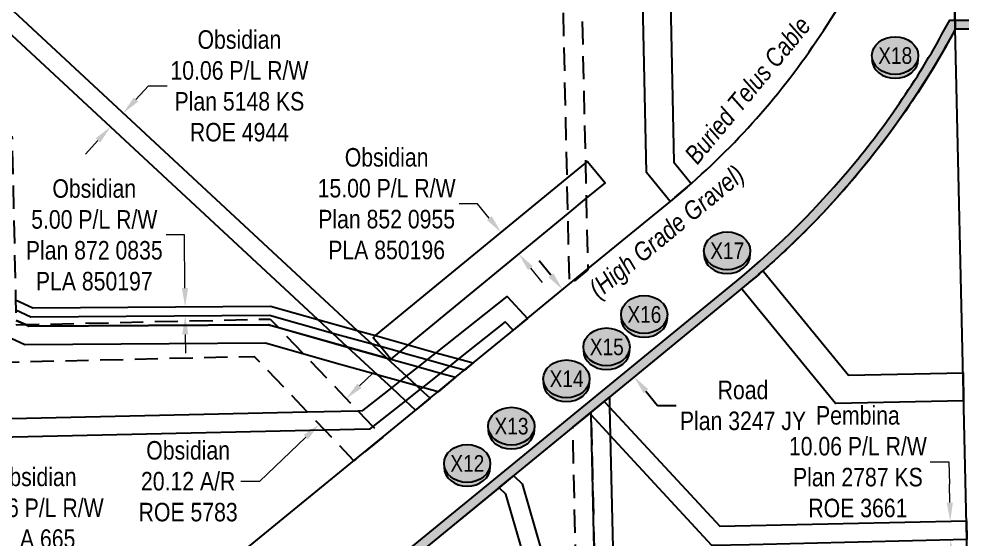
# Model space of a CAD drawing. Extents: x 610781 to 621788, y 5887608 to 5892675.
# Drawn here: x 611979 to 612489, y 5889337 to 5889617 of the extents above; entities that cross this region are included whole.
import ezdxf
from ezdxf.enums import TextEntityAlignment as Align

# ---------------------------------------------------------------- set-up
doc = ezdxf.new("R2010")
doc.units = 0
doc.header["$LTSCALE"] = 5
doc.header["$PDSIZE"] = -1.5
doc.linetypes.add('foc-ACCESSROAD', pattern=[3.75, 2.5, -1.25])
doc.layers.get('Defpoints').update_dxf_attribs({"color": 9})
for name, color, linetype in [('AS-TELUS', 224, 'foc-TEL'), ('C-RW', 13, 'Continuous'), ('C-WS', 13, 'foc-ACCESSROAD'), ('F-RW', 190, 'Continuous'), ('L-SEC', 7, 'Continuous'), ('L-TITLEDB', 4, 'Continuous'), ('L-TITLEDB-T', 4, 'Continuous'), ('P-CROSSINGS', 250, 'Continuous'), ('P-WORKAREA-COUNTY-H1', 71, 'Continuous'), ('P-WORKAREA-COUNTY1', 104, 'Continuous')]:
    doc.layers.add(name, color=color, linetype=linetype)
for name, color, linetype, lineweight in [('C-AR-T', 13, 'Continuous', 9), ('C-RW-T', 13, 'Continuous', 9), ('F-RW-T', 190, 'Continuous', 9), ('T-TEXT', 48, 'Continuous', 18)]:
    doc.layers.add(name, color=color, linetype=linetype, lineweight=lineweight)
doc.styles.add('175L', font='ARIALN.TTF', dxfattribs={"height": 20})
doc.styles.add('80CG', font='ARIALN.TTF', dxfattribs={"height": 10})
doc.styles.add('80LS', font='ARIALNI.TTF', dxfattribs={"height": 10})
doc.styles.add('Crossing', font='ARIALN.TTF', dxfattribs={"height": 10})
doc.styles.add('foc-LtypeFont', font='ARIALN.TTF', dxfattribs={"height": 7.349999999999999})
doc.linetypes.add('foc-TEL', pattern='A,2,-1,["T",foc-LtypeFont,S=0.2,R=0,X=-0.425,Y=-0.75],-1.239999999999999,8', length=12.24)
doc.linetypes.add('foc-TEL-NOLINE', pattern='A,0,-2,["T",foc-LtypeFont,S=0.2,R=0,X=-0.425,Y=-0.75],-10.24', length=12.24)
doc.dimstyles.new('Compass 5 000', dxfattribs={"dimscale": 5, "dimtxt": 9, "dimasz": 2, "dimexe": 0.2, "dimexo": 0.0625, "dimgap": 0.5, "dimtad": 0, "dimtih": 1, "dimtoh": 1, "dimzin": 0, "dimdsep": 46, "dimtxsty": '80CG', "dimcen": 0.1, "dimse1": 1, "dimse2": 1, "dimclrd": 256, "dimclrt": 256, "dimaunit": 1, "dimadec": 4, "dimazin": 0, "dimtfac": 0.06, "dimtofl": 0, "dimtmove": 0, "dimatfit": 1, "dimfxl": 0.2, "dimtolj": 1, "dimtzin": 0, "dimlwd": -1, "dimarcsym": 0})

# ---------------------------------------------------------------- blocks, each defined once
blk = doc.blocks.new('*D40')
at = {"layer": 'C-RW-T', "transparency": 16777216}
for p, q in [((612227.0847697523, 5889517.665298161), (612217.0847697528, 5889517.665298161)), ((612233.4332140894, 5889509.93889829), (612227.0847697523, 5889517.665298161)), ((612255.6416983544, 5889482.909972644), (612261.990142677, 5889475.183572792))]:
    blk.add_line(p, q, dxfattribs=at)
for points in [[(612234.7209473988, 5889510.996972344), (612232.1454807804, 5889508.880824236), (612239.781658412, 5889502.212498438)], [(612256.9294316638, 5889483.968046699), (612254.3539650454, 5889481.85189859), (612249.2932540323, 5889490.636372497)]]:
    blk.add_solid(points, dxfattribs=at)
at = {"layer": 'Defpoints', "color": 0, "transparency": 16777216}
for p in [(612239.781658412, 5889502.212498438), (612236.1730996664, 5889499.247503781), (612245.6846952867, 5889487.67137784)]:
    blk.add_point(p, dxfattribs=at)
at = {"layer": 'C-RW-T', "transparency": 16777216, "insert": (612177.9988215943, 5889517.66529816), "char_height": 10, "attachment_point": 5, "style": '80CG'}
blk.add_mtext('\\A1;Obsidian\\P15.00 P/L R/W\\PPlan 852 0955\\PPLA 850196', dxfattribs=at)
blk = doc.blocks.new('*D41')
at = {"layer": 'C-RW-T', "transparency": 16777216}
for p, q in [((611908.8290032011, 5889352.42895074), (611898.8327256064, 5889352.156124328)), ((611938.8831962631, 5889353.249213839), (611948.879473906, 5889353.522040252))]:
    blk.add_line(p, q, dxfattribs=at)
for points in [[(611908.7835321325, 5889354.094997006), (611908.8744742696, 5889350.762904474), (611918.8252807957, 5889352.701777151)], [(611938.8377251945, 5889354.915260105), (611938.9286673316, 5889351.583167573), (611928.8869186684, 5889352.976387427)]]:
    blk.add_solid(points, dxfattribs=at)
at = {"layer": 'Defpoints', "color": 0, "transparency": 16777216}
for p in [(611928.8869186684, 5889352.976387427), (611919.1394407019, 5889341.191052741), (611929.2010785746, 5889341.465663018)]:
    blk.add_point(p, dxfattribs=at)
at = {"layer": 'C-RW-T', "transparency": 16777216, "insert": (611987.9654220643, 5889353.522040251), "char_height": 10, "attachment_point": 5, "style": '80CG'}
blk.add_mtext('\\A1;Obsidian\\P10.06 P/L R/W\\PPLA 665', dxfattribs=at)
blk = doc.blocks.new('*D49')
at = {"layer": 'C-RW-T', "transparency": 16777216}
for p, q in [((612068.9086397723, 5889500.83089397), (612058.9086397724, 5889500.83089397)), ((612069.1119767752, 5889472.131135939), (612068.9086397723, 5889500.83089397)), ((612069.2891731573, 5889447.12096455), (612069.3600211064, 5889437.121215525))]:
    blk.add_line(p, q, dxfattribs=at)
for points in [[(612070.7786016128, 5889472.142943931), (612067.4453519378, 5889472.119327947), (612069.1828247244, 5889462.131386913)], [(612070.9557979949, 5889447.132772543), (612067.6225483199, 5889447.109156559), (612069.2183252083, 5889457.120713576)]]:
    blk.add_solid(points, dxfattribs=at)
at = {"layer": 'Defpoints', "color": 0, "transparency": 16777216}
for p in [(612017.6927317034, 5889461.766581009), (612069.1828247244, 5889462.131386913), (612017.7282321873, 5889456.755907672)]:
    blk.add_point(p, dxfattribs=at)
at = {"layer": 'C-RW-T', "transparency": 16777216, "insert": (612020.1398812461, 5889500.830893971), "char_height": 10, "attachment_point": 5, "style": '80CG'}
blk.add_mtext('\\A1;Obsidian\\P5.00 P/L R/W\\PPlan 872 0835\\PPLA 850197', dxfattribs=at)
blk = doc.blocks.new('*D108')
at = {"layer": 'Defpoints', "color": 0, "transparency": 16777216}
for p in [(612487.1319230353, 5889346.471569614), (612482.5453998132, 5889336.253910201), (612487.3758396823, 5889336.370554386)]:
    blk.add_point(p, dxfattribs=at)
at = {"layer": 'F-RW-T', "transparency": 16777216}
for p, q in [((612471.5275961383, 5889378.402941624), (612481.5275961383, 5889378.402941624)), ((612481.5275961383, 5889378.402941624), (612481.8186691974, 5889366.349096846)), ((612482.0600761818, 5889356.352011138), (612481.8186691974, 5889366.349096846)), ((612482.7868067977, 5889326.256824492), (612483.0282137822, 5889316.259738783))]:
    blk.add_line(p, q, dxfattribs=at)
for points in [[(612483.7262571333, 5889356.392245634), (612480.3938952304, 5889356.31177664), (612482.3014831663, 5889346.354925429)], [(612484.4529877492, 5889326.297058988), (612481.1206258463, 5889326.216589994), (612482.5453998132, 5889336.253910201)]]:
    blk.add_solid(points, dxfattribs=at)
at = {"layer": 'F-RW-T', "transparency": 16777216, "insert": (612432.44164798, 5889378.402941622), "char_height": 10, "attachment_point": 5, "style": '80CG'}
blk.add_mtext('\\A1;Pembina\\P10.06 P/L R/W\\PPlan 2787 KS\\PROE 3661', dxfattribs=at)
blk = doc.blocks.new('*D122')
at = {"layer": 'C-AR-T', "transparency": 16777216}
for p, q in [((612163.3752717446, 5889419.408674106), (612170.6089080172, 5889426.313346891)), ((612134.3463271586, 5889391.699876467), (612109.3617103649, 5889367.851483054)), ((612109.3617103649, 5889367.851483054), (612099.361710364, 5889367.851483054))]:
    blk.add_line(p, q, dxfattribs=at)
for points in [[(612162.2244929471, 5889420.614280151), (612164.526050542, 5889418.203068061), (612156.141635472, 5889412.50400132)], [(612133.1955483612, 5889392.905482512), (612135.4971059561, 5889390.494270422), (612141.5799634317, 5889398.604549252)]]:
    blk.add_solid(points, dxfattribs=at)
at = {"layer": 'Defpoints', "color": 0, "transparency": 16777216}
for p in [(612151.0327534517, 5889417.856288886), (612136.4710814119, 5889403.956836818), (612141.5799634317, 5889398.604549252)]:
    blk.add_point(p, dxfattribs=at)
at = {"layer": 'C-AR-T', "transparency": 16777216, "insert": (612070.8282860811, 5889367.851483054), "char_height": 10, "attachment_point": 5, "style": '80CG'}
blk.add_mtext('\\A1;Obsidian\\P20.12 A/R\\PROE 5783', dxfattribs=at)
blk = doc.blocks.new('*D127')
at = {"layer": 'Defpoints', "color": 0, "transparency": 16777216}
for p in [(612461.8206047954, 5889251.27598873), (612486.1777198806, 5889251.832693093), (612462.0492329169, 5889241.272974871)]:
    blk.add_point(p, dxfattribs=at)
at = {"layer": 'F-RW-T', "transparency": 16777216}
for p, q in [((612485.4552283902, 5889283.443381856), (612475.45522839, 5889283.443381856)), ((612485.9492203192, 5889261.83008215), (612485.4552283902, 5889283.443381856)), ((612486.6348475637, 5889231.832290178), (612486.8633471252, 5889221.834901122))]:
    blk.add_line(p, q, dxfattribs=at)
for points in [[(612487.6154518286, 5889261.86816541), (612484.2829888097, 5889261.79199889), (612486.1777198806, 5889251.832693093)], [(612488.3010790731, 5889231.870373438), (612484.9686160543, 5889231.794206918), (612486.4063480021, 5889241.829679235)]]:
    blk.add_solid(points, dxfattribs=at)
at = {"layer": 'F-RW-T', "transparency": 16777216, "insert": (612397.5220769586, 5889283.443381856), "char_height": 10, "attachment_point": 5, "style": '80CG'}
blk.add_mtext('\\A1;Fortis\\P10.00 Vegetation Control R/W\\PEZE 880082', dxfattribs=at)
blk = doc.blocks.new('*D150')
at = {"layer": 'Defpoints', "color": 0, "transparency": 16777216}
for p in [(612293.0206315895, 5889487.749941587), (612273.0292252894, 5889471.3695498), (612331.6301661422, 5889440.629036155)]:
    blk.add_point(p, dxfattribs=at)
at = {"layer": 'L-TITLEDB-T', "transparency": 16777216}
for p, q in [((612266.6913360022, 5889479.104610199), (612260.3534467146, 5889486.839670599)), ((612317.9766491298, 5889416.513583969), (612324.3145384178, 5889408.77852357)), ((612324.3145384178, 5889408.77852357), (612334.3145384178, 5889408.77852357))]:
    blk.add_line(p, q, dxfattribs=at)
for points in [[(612267.9805127354, 5889480.160925081), (612265.4021592685, 5889478.048295318), (612273.0292252894, 5889471.3695498)], [(612319.265825863, 5889417.569898851), (612316.6874723961, 5889415.457269088), (612311.6387598421, 5889424.248644369)]]:
    blk.add_solid(points, dxfattribs=at)
at = {"layer": 'L-TITLEDB-T', "transparency": 16777216, "insert": (612370.4059436023, 5889408.77852357), "char_height": 10, "attachment_point": 5, "style": '80CG'}
blk.add_mtext('\\A1;Road\\PPlan 3247 JY', dxfattribs=at)
blk = doc.blocks.new('xing2')
h = blk.add_hatch(color=50)
h.dxf.hatch_style = 1
edge = h.paths.add_edge_path()
edge.add_ellipse((0, 0), major_axis=(-12.5, 0), ratio=0.8162973455633619, start_angle=0, end_angle=360)
h = blk.add_hatch(color=250)
h.dxf.hatch_style = 1
edge = h.paths.add_edge_path()
edge.add_ellipse((0, -2.047489049626165), major_axis=(-12.5, 0), ratio=0.8162973455633619, start_angle=0, end_angle=180)
edge.add_line((12.5, -2.047489049626165), (12.5, 0))
edge.add_ellipse((0, 0), major_axis=(-12.5, 0), ratio=0.8162973455633619, start_angle=0, end_angle=180, ccw=False)
edge.add_line((-12.5, 0), (-12.5, -2.047489049626165))
at = {"color": 250}
blk.add_ellipse((0, 0), major_axis=(-12.5, 0), ratio=0.8162973455633619, dxfattribs=at)
blk.add_ellipse((0, -2.047489049626165), major_axis=(-12.5, 0), ratio=0.8162973455633619, start_param=0, end_param=3.141592653589793, dxfattribs=at)
at = {"color": 250, "style": 'Crossing'}
blk.add_attdef('CROSSING', text='', height=9, dxfattribs=at).set_placement((0.08916442567715421, 0.0199513138486509), align=Align.MIDDLE_CENTER)
at = {"color": 250, "style": 'Crossing', "flags": 1}
for tag, p in [('OWNER', (0.08916442567715421, -12.49201765665748)), ('DESCRIPTION', (0.08916442567715421, -25.770021277247)), ('LOCATION', (0.08916442567715421, -39.30337514164421)), ('DWG_REF', (0.08916442567715421, -52.83672900604233))]:
    blk.add_attdef(tag, text='', height=9, dxfattribs=at).set_placement(p, align=Align.MIDDLE_CENTER)
blk = doc.blocks.new('*D155')
at = {"layer": 'C-RW-T', "transparency": 16777216}
for p, q in [((612042.6131742732, 5889573.918052216), (612049.4181059496, 5889581.245596489)), ((612049.4181059496, 5889581.245596489), (612059.4181059496, 5889581.245596489)), ((612022.1306530102, 5889551.862491852), (612015.3257213398, 5889544.534947587))]:
    blk.add_line(p, q, dxfattribs=at)
for points in [[(612041.3919168953, 5889575.052207494), (612043.8344316506, 5889572.783896938), (612035.8082426027, 5889566.590507951)], [(612020.9093956323, 5889552.996647131), (612023.3519103876, 5889550.728336574), (612028.9355846802, 5889559.190036118)]]:
    blk.add_solid(points, dxfattribs=at)
at = {"layer": 'Defpoints', "color": 0, "transparency": 16777216}
for p in [(612035.8082426027, 5889566.590507951), (612042.2631608639, 5889560.595965153), (612035.3905029413, 5889553.19549332)]:
    blk.add_point(p, dxfattribs=at)
at = {"layer": 'C-RW-T', "transparency": 16777216, "insert": (612098.5040541077, 5889581.245596489), "char_height": 10, "attachment_point": 5, "style": '80CG'}
blk.add_mtext('\\A1;Obsidian\\P10.06 P/L R/W\\PPlan 5148 KS\\PROE 4944', dxfattribs=at)

msp = doc.modelspace()

# ---------------------------------------------------------------- hatches: boundary and pattern name
at = {"layer": 'P-WORKAREA-COUNTY-H1'}
h = msp.add_hatch(color=256, dxfattribs=at)
h.dxf.hatch_style = 1
edge = h.paths.add_edge_path()
edge.add_arc((611739.0975384847, 5888981.847283466), 90.3541375834121, 123.5929213596851, 167.7090357839291, ccw=False)
edge.add_line((611689.105620467, 5889057.1113407), (611689.773273193, 5889057.551036395))
edge.add_arc((611810.500240038, 5888865.878608389), 226.5244361685052, 120.092270977287, 122.20522173827891, ccw=False)
edge.add_line((611696.922240919, 5889061.871869236), (611740.6100373497, 5889083.981532434))
edge.add_line((611740.6100373501, 5889083.981532434), (611952.7587306082, 5889191.429225247))
edge.add_arc((530229.1301829526, 6050637.304464093), 180951.7120522276, 296.8484556256562, 296.8735529918528)
edge.add_line((612023.4692950633, 5889227.242250348), (612128.2970802776, 5889280.463773783))
edge.add_line((612128.2970802776, 5889280.463773786), (612193.3844835247, 5889333.874530514))
edge.add_line((612193.3844835248, 5889333.874530514), (612243.7637742535, 5889375.060220845))
edge.add_line((612243.7637742534, 5889375.060220843), (612319.2966738823, 5889436.981011058))
edge.add_line((612319.2966738823, 5889436.981011058), (612366.8030994146, 5889475.926422979))
edge.add_arc((612074.1438437956, 5889832.817891306), 461.5419374924399, 309.3525447245076, 320.5398786268923)
edge.add_arc((612079.0930986576, 5889829.285058301), 455.4757120133779, 320.4873133574885, 332.1977263459782)
edge.add_line((612481.9898181414, 5889616.841283002), (612510.3346232169, 5889616.841283002))
edge.add_line((612510.3346232168, 5889616.841283002), (612508.5903526138, 5889693.605900264))
edge.add_line((612508.5903526138, 5889693.605900267), (612498.4150315465, 5890141.394619456))
edge.add_line((612498.4150315465, 5890141.394619455), (612495.6284423752, 5890261.724096271))
edge.add_line((612495.6284423752, 5890261.724096271), (612470.1395231042, 5890261.131657785))
edge.add_line((612470.1395231041, 5890261.131657787), (612454.2483935428, 5890944.827481854))
edge.add_line((612454.2483935428, 5890944.827481854), (612440.9424568539, 5891528.329061447))
edge.add_line((612440.9424568539, 5891528.329061445), (612440.8281996851, 5891533.325800468))
edge.add_line((612440.828199685, 5891533.325800468), (612445.824857547, 5891533.438735651))
edge.add_line((612445.824857547, 5891533.438735653), (612459.2450758062, 5890944.944187391))
edge.add_line((612459.2450758058, 5890944.944187391), (612475.0215781371, 5890266.244526183))
edge.add_line((612475.0215781374, 5890266.244526181), (612500.5311883786, 5890266.837445587))
edge.add_line((612500.5311883786, 5890266.837445587), (612503.411736878, 5890141.510333135))
edge.add_line((612503.411736878, 5890141.510333138), (612513.5871077258, 5889693.719443969))
edge.add_line((612513.5871077258, 5889693.719443969), (612515.44752551, 5889611.843238019))
edge.add_line((612515.44752551, 5889611.843238019), (612484.993499843, 5889611.843238004))
edge.add_arc((612079.0930987314, 5889829.285058304), 460.4737569489488, 320.4873133527457, 331.8219388965918, ccw=False)
edge.add_arc((612074.160407925, 5889832.801280717), 466.5166350540064, 309.3522637122752, 320.5395976146927, ccw=False)
edge.add_line((612369.9723016291, 5889472.061631764), (612322.4653526319, 5889433.115790649))
edge.add_line((612322.4653526321, 5889433.115790649), (612246.9298066406, 5889371.192830986))
edge.add_line((612246.9298066404, 5889371.192830986), (612196.5514583954, 5889330.007911131))
edge.add_line((612196.5514583957, 5889330.007911131), (612131.046010955, 5889276.25410712))
edge.add_line((612131.046010955, 5889276.25410712), (612025.731914547, 5889222.785681388))
edge.add_arc((530225.2086455262, 6050645.039995649), 180965.382863639, 296.84845727098553, 296.87355463718217, ccw=False)
edge.add_line((611955.0160089723, 5889186.969948601), (611742.8682923755, 5889079.522750307))
edge.add_line((611742.8682923755, 5889079.522750307), (611699.3062923705, 5889057.476750304))
edge.add_arc((611810.5002395868, 5888865.878608334), 221.5263909874307, 120.1287287885174, 122.1921807171418)
edge.add_line((611692.479664687, 5889053.348834784), (611691.8629152648, 5889052.942662435))
edge.add_arc((611739.0975384846, 5888981.847283466), 85.35609258370768, 123.599422093204, 167.7090357837857)
edge.add_line((611655.697879407, 5889000.017572591), (611650.8143938069, 5889001.081537914))

# ---------------------------------------------------------------- linework, layer by layer
at = {"layer": 'AS-TELUS', "linetype": 'foc-TEL-NOLINE', "flags": 128}
msp.add_lwpolyline([(612104.3998509235, 5889333.23157163), (612160.6971995571, 5889379.308769671), (612176.3121106416, 5889392.093454887), (612194.0516601218, 5889406.618292982), (612201.8939889547, 5889413.049172087), (612206.3131221021, 5889416.67823027), (612215.802669168, 5889424.471273915), (612220.5334046715, 5889428.356669005), (612225.2508163434, 5889432.222447518), (612246.6000426329, 5889449.71379014), (612254.388989185, 5889456.096086434), (612276.8125284018, 5889474.469873352), (612286.6926424805, 5889482.56496661), (612331.3555431543, 5889519.16048177), (612333.6687493845, 5889521.070050186), (612335.9677031628, 5889522.997294222), (612338.2529206559, 5889524.940725076), (612340.5231228468, 5889526.901013175), (612342.7790147773, 5889528.878875388), (612345.412873261, 5889531.228182792), (612348.0263973012, 5889533.600526052), (612350.6191317129, 5889535.994793895), (612353.1909304309, 5889538.412083379), (612355.7415022281, 5889540.851987446), (612358.2709447533, 5889543.31290762), (612360.7786840476, 5889545.796230963), (612363.2647341854, 5889548.30135759), (612365.7290998551, 5889550.828087455), (612368.1714874868, 5889553.376113511), (612370.5917721343, 5889555.945632781), (612372.9890777731, 5889558.53552426), (612375.3643109468, 5889561.145609095), (612377.7166525038, 5889563.777468709), (612380.0456731037, 5889566.428891937), (612382.3517170596, 5889569.100587243), (612384.6348444908, 5889571.79255596), (612386.8942301387, 5889574.504078352), (612389.1298904215, 5889577.234454428), (612391.3417323778, 5889579.985082651), (612393.5293680205, 5889582.754553201), (612395.6932806874, 5889585.542777339), (612397.8330471851, 5889588.349845193), (612399.9477102789, 5889591.175534035), (612402.0382990888, 5889594.019567981), (612404.1037408287, 5889596.881521556), (612406.1443478644, 5889599.760901829), (612408.159805517, 5889602.658301675), (612410.1498249399, 5889605.573214071), (612412.1149129466, 5889608.504550231), (612414.0540052347, 5889611.454086133), (612415.9677593876, 5889614.419436014), (612417.855312593, 5889617.401479909), (612419.7168475954, 5889620.400122183), (612421.5526814592, 5889623.414669746), (612423.3617320185, 5889626.445097325), (612425.1445591941, 5889629.490617488), (612426.9010840997, 5889632.552028854), (612428.6310178998, 5889635.628824327), (612430.3337875796, 5889638.719789851), (612432.0099084453, 5889641.826038019), (612433.6584998466, 5889644.946647685), (612435.2803988158, 5889648.081838589), (612436.874784818, 5889651.230690969), (612438.4416578979, 5889654.393204861), (612439.9815154971, 5889657.568691447), (612441.4929560815, 5889660.757918297), (612442.9773211436, 5889663.960116458), (612444.4333458313, 5889667.175356254), (612445.8614721695, 5889670.402747587), (612447.2612145309, 5889673.642479133), (612448.7797230725, 5889677.247476603), (612450.02070135, 5889680.26747549), (612451.2376788068, 5889683.297616189), (612452.430234639, 5889686.337888961), (612453.5964125978, 5889689.381944607), (612453.8343327163, 5889690.019239604), (612454.7393634409, 5889692.439061761), (612455.0655020875, 5889693.325949078), (612456.2657603765, 5889696.645039291), (612457.4376914324, 5889699.974069663), (612458.5801295132, 5889703.314013341), (612459.6937923855, 5889706.662485873), (612460.7779187119, 5889710.0211703), (612461.8332346975, 5889713.389883555), (612462.8591283822, 5889716.766510142), (612463.8554443589, 5889720.152547129), (612464.822562191, 5889723.547203085), (612465.759776929, 5889726.949761069), (612466.6678725455, 5889730.360139411), (612467.1801524372, 5889732.34173028), (612467.5424804954, 5889733.779936323), (612468.0220675095, 5889735.685922923), (612468.3907241833, 5889737.205517245), (612468.835337585, 5889739.038247211), (612469.2098489305, 5889740.638918485), (612469.61988241, 5889742.397000397), (612469.9998369452, 5889744.078338739), (612470.372209476, 5889745.752095454), (612470.7590227565, 5889747.525539728), (612471.0976596475, 5889749.11176187), (612471.4879390674, 5889750.97833289), (612471.7945096885, 5889752.477659949), (612472.1864257627, 5889754.438415261), (612472.4622833852, 5889755.849578436), (612472.8550155464, 5889757.903598286), (612473.1022691635, 5889759.22644692), (612473.4941152268, 5889761.374491794), (612473.7136643674, 5889762.609147086), (612474.1038615505, 5889764.850398679), (612474.681828629, 5889768.332162256), (612475.2299638543, 5889771.818827894), (612475.7473584663, 5889775.310674339), (612476.234415504, 5889778.805910173), (612476.691171677, 5889782.305536729), (612477.117645839, 5889785.8087541), (612477.5133984225, 5889789.316352203), (612477.8788254451, 5889792.826839771), (612478.2135709614, 5889796.340008211), (612478.5180488192, 5889799.856167394), (612478.7914174121, 5889803.375297598), (612479.0349026916, 5889806.89642711), (612479.2473140791, 5889810.419027748), (612479.4290560335, 5889813.943809216), (612479.5805057829, 5889817.470080156), (612479.7013097245, 5889820.997532114), (612479.7910517888, 5889824.525955125), (612479.8500396835, 5889828.05505628), (612479.9681487153, 5889830.633750241), (612472.9381940566, 5890140.72236682), (612454.2483935428, 5890944.827481854), (612435.9118942921, 5891748.932936966), (612435.4498428811, 5891769.036362429), (612414.6512905965, 5892673.451309943)], dxfattribs=at)
at = {"layer": 'C-RW'}
for points in [[(611955.9513514666, 5889640.751873585), (612162.1616824311, 5889449.248804374), (612170.1688597833, 5889441.805205734), (612178.1896215803, 5889434.373648152), (612188.7217098211, 5889424.586131833), (612194.2930063595, 5889419.416336632), (612196.1818596119, 5889417.664124384), (612201.4989400631, 5889412.725223486), (612193.6530532123, 5889406.291920498), (612188.1940926141, 5889411.355915505), (612180.742068634, 5889418.283130041), (612173.1026280507, 5889425.340282302), (612156.9315677291, 5889440.279662483), (612148.9055323274, 5889447.71473383), (612140.8797239133, 5889455.146319966), (611950.3040883031, 5889632.280849586)], [(611977.9456878323, 5889454.748030054), (611982.9539318455, 5889452.451249696), (611984.7605943653, 5889451.623243343), (612113.977984319, 5889452.416217351), (612119.5474618846, 5889450.842738679), (612156.9315677291, 5889440.279662483), (612178.1896215803, 5889434.373648152), (612180.1864459687, 5889433.815100701), (612195.117321569, 5889429.63787014), (612207.1064210619, 5889426.284227685), (612215.2388370293, 5889424.008241428), (612205.745548075, 5889416.212129975), (612197.3272372899, 5889418.567628717), (612194.2930063595, 5889419.416336632), (612185.3458606509, 5889421.919975671), (612175.4866195878, 5889424.678104291), (612173.1026280507, 5889425.340282302), (612154.215932142, 5889430.587439243), (612133.2176069857, 5889436.520459974), (612112.6134819388, 5889442.342095304), (611982.5807849515, 5889441.544512944), (611925.7548599113, 5889467.748075307)], [(611977.6941460404, 5889465.815410146), (611986.9625100179, 5889461.548858227), (612115.3678966856, 5889462.458606891), (612140.8797239133, 5889455.146319966), (612162.1616824311, 5889449.248804374), (612172.0075319099, 5889446.525467342), (612189.6139836111, 5889441.57807359), (612204.8195955637, 5889437.299616807), (612216.8067065715, 5889433.973876842), (612224.6900386921, 5889431.762906924), (612219.9691126532, 5889427.893210957), (612211.9387923436, 5889430.096605223), (612199.9644251283, 5889433.466394384), (612188.2650799801, 5889436.760084508), (612184.9047370891, 5889437.706649315), (612174.6383877697, 5889440.558030219), (612170.1688597833, 5889441.805205734), (612148.9055323274, 5889447.71473383), (612114.6631396498, 5889457.433229084), (611985.8791547162, 5889456.533365941), (611977.8206468956, 5889460.24150202)]]:
    msp.add_lwpolyline(points, dxfattribs=at)
for points in [[(612184.9047370891, 5889437.706649315), (612180.1864459687, 5889433.815100701), (612174.6383877697, 5889440.558030219), (612170.6743648582, 5889445.384265763), (612172.0075319099, 5889446.525467342), (612275.4353571176, 5889531.507581), (612285.3186737525, 5889539.628847649), (612286.3894605727, 5889540.508506541), (612295.9009909122, 5889528.952464322), (612285.7505278806, 5889520.608021477), (612275.8672552345, 5889512.483153485), (612189.6139836111, 5889441.57807359), (612184.9047370891, 5889437.706649315)], [(612303.5665946319, 5889181.460369004), (612293.5049996285, 5889181.222913199), (612292.1822279713, 5889237.392346387), (612292.127553816, 5889239.777751703), (612291.952821935, 5889247.393218631), (612291.6120663426, 5889262.442697927), (612290.0412022055, 5889331.636818497), (612288.4020521366, 5889403.801244678), (612288.3836177485, 5889404.625834181), (612288.3715629457, 5889405.165058148), (612295.4645617484, 5889410.980424512), (612298.2548139236, 5889413.268337473), (612298.2671266999, 5889412.729205864), (612298.3789529819, 5889407.832741983), (612298.7243853678, 5889392.606013481), (612300.1040939686, 5889331.879913843), (612301.4252483845, 5889273.652633421), (612301.938308248, 5889251.0393745), (612302.015770051, 5889247.62350162), (612302.2430067396, 5889237.621076942), (612303.5665946319, 5889181.460369004)], [(612261.4448836651, 5889330.946191887), (612251.1045233096, 5889330.696673302), (612242.343823722, 5889360.968761469), (612239.0029256329, 5889364.145996577), (612238.6922643732, 5889364.441439251), (612246.5350313511, 5889370.869228516), (612246.8486884888, 5889370.577270786), (612251.22176156, 5889366.506735401), (612261.4448836651, 5889330.946191887)]]:
    msp.add_lwpolyline(points, close=True, dxfattribs=at)
at = {"layer": 'C-RW', "flags": 128}
msp.add_lwpolyline([(611977.6941460404, 5889465.815410146), (611986.9625100179, 5889461.548858227), (612115.3678966856, 5889462.458606891), (612140.8797239133, 5889455.146319966), (612162.038583824, 5889449.282916646), (612162.1616824311, 5889449.248804374), (612170.1688597833, 5889441.805205734), (612170.1688597833, 5889441.805205734), (612178.1896215803, 5889434.373648152), (612156.9315677291, 5889440.279662483), (612113.977984319, 5889452.416217351), (611984.7605943653, 5889451.623243343), (611982.9539318455, 5889452.451249696), (611977.9456878323, 5889454.748030054)], dxfattribs=at)
at = {"layer": 'C-WS', "flags": 128}
for points in [[(612476.1810191416, 5890000.547031824), (612476.6375163454, 5889980.420290086), (612336.3935332638, 5889977.236605491), (612336.6204944142, 5889967.233461577), (612337.3210553565, 5889936.385357232), (612276.3431992793, 5889935.000747929), (612280.3601099789, 5889758.04693637), (612280.8170113376, 5889737.920122903), (612281.0443407362, 5889727.913489854), (612281.2714188211, 5889717.917560396), (612285.3186737525, 5889539.628847649), (612285.7505278806, 5889520.608021477), (612286.6270776759, 5889481.992969961), (612276.7430989628, 5889473.894710284), (612275.8672552345, 5889512.483153485), (612275.4353571176, 5889531.507581), (612271.2092568515, 5889717.677994967), (612270.9817052141, 5889727.679618024), (612270.754899961, 5889737.682760092), (612270.2980268442, 5889757.81017416), (612266.2804148269, 5889934.771270437), (612215.3657277309, 5889933.615623644), (612213.2561852536, 5890026.508228857), (612212.8579322102, 5890044.032742716), (612212.5960854299, 5890055.570910976), (612220.6774676355, 5890055.754538294), (612232.9506700647, 5890056.033647908), (612334.5517355269, 5890058.340595396), (612335.9363629376, 5889997.363323169), (612476.1810191416, 5890000.547031824)], [(612175.9256476568, 5889391.777038894), (612160.3045574088, 5889378.987407289), (612145.109258068, 5889394.906352255), (612144.5507767849, 5889395.492195644), (612135.1240478752, 5889405.368047885), (612106.722747338, 5889435.122485952), (611926.7567088514, 5889431.039355738), (611916.6937009419, 5889430.811346957), (611856.5013304179, 5889429.447875969), (611855.8652450136, 5889457.490873783), (611855.6331927942, 5889467.720574762), (611855.51710571, 5889472.818709359), (611855.4017357427, 5889477.906751929), (611855.1423403143, 5889489.34296678), (611854.7438144407, 5889506.917785881), (611853.7344490419, 5889551.403008908), (611884.8325984433, 5889552.107973515), (611897.1148366922, 5889552.386486474), (611975.6905331733, 5889554.168799482), (611977.6941460404, 5889465.815410146), (611977.8206468956, 5889460.24150202), (611977.9456878323, 5889454.748030054), (611978.0002640788, 5889452.339703698), (611982.9539318455, 5889452.451249696), (612115.1498569937, 5889455.44998283), (612119.5474618846, 5889450.842738679), (612133.2176069857, 5889436.520459974), (612159.6715580209, 5889408.805780844), (612162.3740008237, 5889405.974052882), (612170.5403394048, 5889397.419206538), (612175.9256476568, 5889391.777038894)], [(612290.0412022055, 5889331.636818497), (612279.9788374632, 5889331.394357155), (612278.499098863, 5889396.523061099), (612278.4868521355, 5889397.062084301), (612287.6731105763, 5889404.592685841), (612288.3715629457, 5889405.165058148), (612288.3836177485, 5889404.625834181), (612288.4020521366, 5889403.801244678), (612290.0412022055, 5889331.636818497)]]:
    msp.add_lwpolyline(points, close=True, dxfattribs=at)
at = {"layer": 'F-RW'}
for points in [[(612329.4666129259, 5889714.063587771), (612333.1241896305, 5889540.055964992), (612342.4895343006, 5889528.625072205), (612340.2232587215, 5889526.642084694), (612337.9524711256, 5889524.685212024), (612335.6666964085, 5889522.744956166), (612333.3672593723, 5889520.821168005), (612331.0538446422, 5889518.91327853), (612318.2693111062, 5889534.564976811), (612314.3732052901, 5889718.707673457)], [(611927.5832560299, 5889400.756448161), (612135.1240478752, 5889405.368047885), (612162.3740008237, 5889405.974052882), (612165.2154653628, 5889406.037710474), (612180.742068634, 5889418.283130041), (612185.3458606509, 5889421.919975671), (612188.7217098211, 5889424.586131833), (612195.117321569, 5889429.63787014), (612199.9644251283, 5889433.466394384), (612204.8195955637, 5889437.299616807), (612243.102709674, 5889467.538435862), (612254.0368987254, 5889455.807581997), (612254.0368987254, 5889455.807581997), (612246.2454546666, 5889449.423277495), (612242.0719805572, 5889453.917281765), (612216.8067065715, 5889433.973876842), (612211.9387923436, 5889430.096605223), (612207.1064210619, 5889426.284227685), (612197.3272372899, 5889418.567628717), (612196.1818596119, 5889417.664124384), (612188.1940926141, 5889411.355915505), (612170.5403394048, 5889397.419206538), (612168.7896708556, 5889396.0369236), (612144.5507767849, 5889395.492195644), (611927.8593565677, 5889390.625961303)]]:
    msp.add_lwpolyline(points, dxfattribs=at)
for points in [[(612489.1983642596, 5889426.36259171), (612489.5384194751, 5889411.372735816), (612420.399096281, 5889409.940637875), (612369.9393071822, 5889471.48552282), (612369.6700905758, 5889471.813881407), (612372.0516808999, 5889473.776824376), (612374.419761352, 5889475.754937186), (612376.7129132919, 5889477.696011496), (612378.9937041455, 5889479.651974875), (612381.1316148964, 5889481.508740521), (612381.3861105117, 5889481.198241913), (612427.3719559965, 5889425.092982656), (612489.1983642596, 5889426.36259171)], [(612373.9193308192, 5889333.664880048), (612353.5217605592, 5889333.171021972), (612298.7243853678, 5889392.606013481), (612288.4020521366, 5889403.801244678), (612287.9612553029, 5889404.279835551), (612287.6731105763, 5889404.592685841), (612288.3715629457, 5889405.165058148), (612295.4642963799, 5889410.980711124), (612295.7535487325, 5889410.668304686), (612298.3789529819, 5889407.832741983), (612357.8426208075, 5889343.583232112), (612491.007736748, 5889346.548813303), (612491.2356020027, 5889336.503458765), (612373.9193308192, 5889333.664880048)]]:
    msp.add_lwpolyline(points, close=True, dxfattribs=at)
at = {"layer": 'L-SEC'}
msp.add_lwpolyline([(612509.543511558, 5888532.564215884), (612491.172127363, 5889336.430528777), (612472.9381940566, 5890140.72236682)], dxfattribs=at)
at = {"layer": 'L-TITLEDB'}
for points in [[(612480.0118172521, 5889831.587172749), (612484.9934998439, 5889611.843238034), (612483.1712286413, 5889608.347549531), (612481.2394336009, 5889604.866297173), (612479.2778896191, 5889601.401655265), (612477.2870221997, 5889597.95343378), (612475.2664447327, 5889594.522724097), (612473.2173549384, 5889591.109754602), (612471.1384972539, 5889587.714195696), (612469.0312615007, 5889584.335779794), (612466.8949463727, 5889580.976191413), (612464.7302967912, 5889577.634447565), (612462.537592203, 5889574.311455285), (612460.3162891256, 5889571.007301902), (612458.0669746657, 5889567.722601578), (612455.7896098085, 5889564.456452865), (612453.4845153415, 5889561.210564341), (612451.1517725037, 5889557.984037352), (612448.7919176702, 5889554.777084755), (612446.4043190692, 5889551.590992383), (612443.9903181731, 5889548.424991273), (612441.5491122223, 5889545.279963205), (612439.0810431576, 5889542.15671653), (612436.5861532324, 5889539.053451433), (612434.0653067018, 5889535.971789006), (612431.5185613332, 5889532.911830769), (612428.9453736481, 5889529.873664006), (612426.3465924255, 5889526.857008542), (612423.7218216776, 5889523.86335586), (612421.0723357371, 5889520.89223571), (612418.3969368194, 5889517.943419799), (612415.6967508367, 5889515.017635062), (612412.9718933324, 5889512.115084317), (612410.2218903605, 5889509.235456317), (612407.4479810403, 5889506.379780703), (612404.6498046286, 5889503.54804907), (612401.8273057078, 5889500.740059943), (612398.9809652626, 5889497.955824831), (612396.1111830308, 5889495.196253417), (612393.2179012657, 5889492.461244476), (612390.3012425483, 5889489.750700825), (612387.361965031, 5889487.065640788), (612384.3995346577, 5889484.405751735), (612381.4146245344, 5889481.770549258), (612379.288253766, 5889479.917768344), (612377.0094456488, 5889477.957260286), (612374.7182565486, 5889476.011570184), (612372.3519552936, 5889474.028901315), (612369.972296905, 5889472.061627921), (612298.3281402505, 5889413.328284685), (612295.8155450869, 5889411.268189278), (612288.4484957459, 5889405.22808138), (612288.0262984493, 5889404.882218034), (612278.5678417073, 5889397.128476441), (612246.9298066385, 5889371.192830973), (612239.0871114809, 5889364.764071433), (612196.5514583971, 5889330.007911132)], [(612097.5420540224, 5889327.61873061), (612160.6971995571, 5889379.308769671), (612176.3121106416, 5889392.093454887), (612194.0516601218, 5889406.618292982), (612201.8939889547, 5889413.049172087), (612206.3131221021, 5889416.67823027), (612215.802669168, 5889424.471273915), (612220.5334046715, 5889428.356669005), (612225.2508163434, 5889432.222447518), (612246.6000426329, 5889449.71379014), (612254.388989185, 5889456.096086434), (612276.8125284018, 5889474.469873352), (612286.6926424805, 5889482.56496661), (612331.3555431543, 5889519.16048177), (612333.6687493845, 5889521.070050186), (612335.9677031628, 5889522.997294222), (612338.2529206559, 5889524.940725076), (612340.5231228468, 5889526.901013175), (612342.7790147773, 5889528.878875388), (612345.412873261, 5889531.228182792), (612348.0263973012, 5889533.600526052), (612350.6191317129, 5889535.994793895), (612353.1909304309, 5889538.412083379), (612355.7415022281, 5889540.851987446), (612358.2709447533, 5889543.31290762), (612360.7786840476, 5889545.796230963), (612363.2647341854, 5889548.30135759), (612365.7290998551, 5889550.828087455), (612368.1714874868, 5889553.376113511), (612370.5917721343, 5889555.945632781), (612372.9890777731, 5889558.53552426), (612375.3643109468, 5889561.145609095), (612377.7166525038, 5889563.777468709), (612380.0456731037, 5889566.428891937), (612382.3517170596, 5889569.100587243), (612384.6348444908, 5889571.79255596), (612386.8942301387, 5889574.504078352), (612389.1298904215, 5889577.234454428), (612391.3417323778, 5889579.985082651), (612393.5293680205, 5889582.754553201), (612395.6932806874, 5889585.542777339), (612397.8330471851, 5889588.349845193), (612399.9477102789, 5889591.175534035), (612402.0382990888, 5889594.019567981), (612404.1037408287, 5889596.881521556), (612406.1443478644, 5889599.760901829), (612408.159805517, 5889602.658301675), (612410.1498249399, 5889605.573214071), (612412.1149129466, 5889608.504550231), (612414.0540052347, 5889611.454086133), (612415.9677593876, 5889614.419436014), (612417.855312593, 5889617.401479909), (612419.7168475954, 5889620.400122183)]]:
    msp.add_lwpolyline(points, dxfattribs=at)
at = {"layer": 'P-WORKAREA-COUNTY1', "flags": 128}
for points in [[(611952.7587306079, 5889191.429225247, 0.0001095079188647186), (612023.4692950633, 5889227.242250348), (612128.2970802776, 5889280.463773786), (612193.3844835248, 5889333.874530514), (612243.7637742534, 5889375.060220843), (612319.2966738823, 5889436.981011058), (612366.8030994146, 5889475.926422979, 0.04885276109640613), (612430.4851961015, 5889539.489064388, 0.05114083033379611), (612481.9898181414, 5889616.841283002), (612510.3346232168, 5889616.841283002), (612508.5903526138, 5889693.605900267), (612498.4150315465, 5890141.394619455)], [(612503.411736878, 5890141.510333138), (612513.5871077258, 5889693.719443969), (612515.44752551, 5889611.843238019), (612484.9934998439, 5889611.843238019, -0.04949699625565224), (612434.3411064591, 5889536.309062951, -0.04885276109663177), (612369.9723016291, 5889472.061631764), (612322.4653526321, 5889433.115790649), (612246.9298066404, 5889371.192830986), (612196.5514583957, 5889330.007911131), (612131.046010955, 5889276.25410712), (612025.731914547, 5889222.785681388, -0.0001095079188652668), (611955.0160089723, 5889186.969948601)]]:
    msp.add_lwpolyline(points, format="xyb", dxfattribs=at)

# ---------------------------------------------------------------- block references
at = {"layer": 'P-CROSSINGS', "xscale": 0.999609, "yscale": 0.999609, "zscale": 0.999609}
for p, values in [((612452.4866999226, 5889597.666630404), {'CROSSING': 'X18'}), ((612361.7994354338, 5889492.273687484), {'CROSSING': 'X17'}), ((612317.0588622405, 5889457.897589321), {'CROSSING': 'X16'}), ((612296.771436795, 5889440.431543519), {'CROSSING': 'X15'}), ((612275.077937066, 5889423.16625512), {'CROSSING': 'X14'}), ((612245.3225073058, 5889397.623372639), {'CROSSING': 'X13'}), ((612221.467508568, 5889377.479929809), {'CROSSING': 'X12'})]:
    msp.add_blockref('xing2', p, dxfattribs=at).add_auto_attribs(values)

# ---------------------------------------------------------------- texts
at = {"layer": 'AS-TELUS', "insert": (612338.0277510626, 5889544.63519574), "char_height": 9.996089999999999, "attachment_point": 1, "rotation": 50.475988322009044, "style": '175L'}
msp.add_mtext_dynamic_manual_height_columns('{\\fArial Narrow|b0|i1|c0|p34;Buried Telus Cable}', width=97.19704248253774, gutter_width=99.96090000000022, heights=[0], dxfattribs=at)
at = {"layer": 'T-TEXT', "style": '80LS'}
msp.add_text('(High Grade Gravel)', height=9.996089999999999, rotation=39.4147926202937, dxfattribs=at).set_placement((612329.0910576534, 5889502.670066142), align=Align.MIDDLE_CENTER)

# ---------------------------------------------------------------- dimensions: what is measured, and where the dimension line sits
at = {"layer": 'C-AR-T'}
dim = msp.add_linear_dim(base=(612141.5799634317, 5889398.604549252), p1=(612151.0327534522, 5889417.856288885), p2=(612136.4710814117, 5889403.956836817), angle=223.66710940307686, text='Obsidian\\P20.12 A/R\\PROE 5783', dimstyle='Compass 5 000', dxfattribs=at)
dim.commit()
dim.dimension.update_dxf_attribs({"geometry": '*D122', "text_midpoint": (612070.8282860811, 5889367.851483054), "dimtype": 161})
at = {"layer": 'C-RW-T'}
for base, p1, p2, angle, text, picture, middle in [((612035.8082426027, 5889566.590507951), (612035.3905029417, 5889553.195493321), (612042.2631608641, 5889560.595965154), 47.117807115928876, 'Obsidian\\P10.06 P/L R/W\\PPlan 5148 KS\\PROE 4944', '*D155', (612098.5040541077, 5889581.245596489)), ((612239.781658412, 5889502.212498438), (612245.6846952866, 5889487.67137784), (612236.1730996663, 5889499.24750378), 129.4084472542287, 'Obsidian\\P15.00 P/L R/W\\PPlan 852 0955\\PPLA 850196', '*D40', (612177.9988215943, 5889517.66529816)), ((612069.1828247244, 5889462.131386913), (612017.7282321873, 5889456.755907672), (612017.6927317034, 5889461.76658101), 90.40593224309255, 'Obsidian\\P5.00 P/L R/W\\PPlan 872 0835\\PPLA 850197', '*D49', (612020.1398812461, 5889500.830893971)), ((611928.8869186684, 5889352.976387427), (611919.139440702, 5889341.191052742), (611929.2010785746, 5889341.465663019), 1.5633741792787297, 'Obsidian\\P10.06 P/L R/W\\PPLA 665', '*D41', (611987.9654220643, 5889353.522040251))]:
    dim = msp.add_linear_dim(base=base, p1=p1, p2=p2, angle=angle, text=text, dimstyle='Compass 5 000', dxfattribs=at)
    dim.commit()
    dim.dimension.update_dxf_attribs({"geometry": picture, "text_midpoint": middle, "dimtype": 161})
at = {"layer": 'F-RW-T'}
for base, p1, p2, angle, text, override, picture, middle in [((612482.5453998132, 5889336.253910201), (612487.1319230353, 5889346.471569614), (612487.3758396823, 5889336.370554385), 271.3832945154532, 'Pembina\\P10.06 P/L R/W\\PPlan 2787 KS\\PROE 3661', {"dimtmove": 1}, '*D108', (612472.9227500074, 5889378.402941623)), ((612486.1777198806, 5889251.832693093), (612462.0492329169, 5889241.272974872), (612461.8206047954, 5889251.275988731), 91.30932000348373, 'Fortis\\P10.00 Vegetation Control R/W\\PEZE 880082', {"dimgap": 0.5, "dimtfill": 0}, '*D127', (612397.5220769586, 5889283.443381856))]:
    dim = msp.add_linear_dim(base=base, p1=p1, p2=p2, angle=angle, text=text, dimstyle='Compass 5 000', override=override, dxfattribs=at)
    dim.commit()
    dim.dimension.update_dxf_attribs({"geometry": picture, "text_midpoint": middle, "dimtype": 161})
at = {"layer": 'L-TITLEDB-T', "color": 3}
dim = msp.add_linear_dim(base=(612273.0292252894, 5889471.3695498), p1=(612331.6301661425, 5889440.629036156), p2=(612293.0206315895, 5889487.749941587), angle=129.33021934284614, text='Road\\PPlan 3247 JY', dimstyle='Compass 5 000', dxfattribs=at)
dim.commit()
dim.dimension.update_dxf_attribs({"geometry": '*D150', "text_midpoint": (612370.4059436023, 5889408.77852357), "dimtype": 161})

doc.saveas('drawing.dxf')
